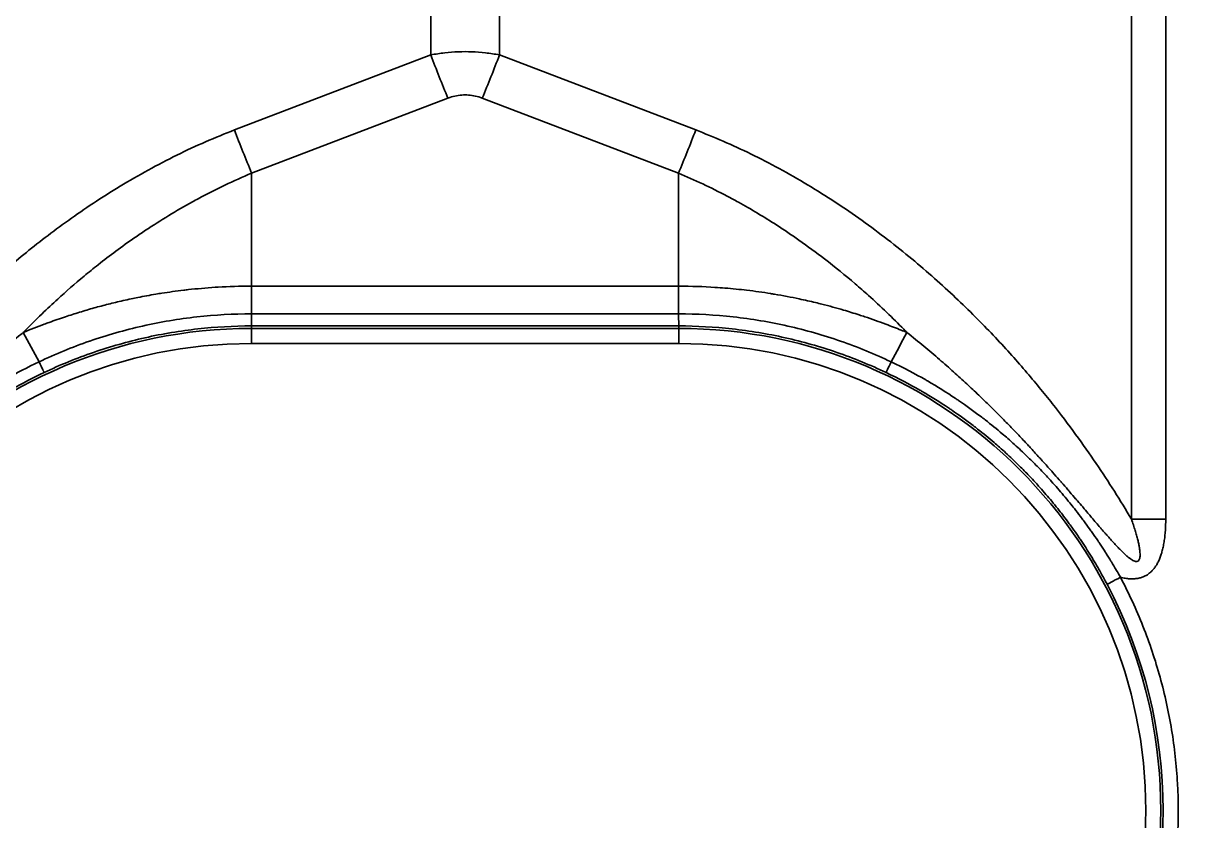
# Model space of a CAD drawing. Header units: millimetres. Extents: x 101 to 3000, y 150 to 4305.
# Drawn here: x 817.1 to 855.59, y 3465.16 to 3491.65 of the extents above; entities that cross this region are included whole.
import ezdxf

# ---------------------------------------------------------------- set-up
doc = ezdxf.new("R2010")
doc.units = ezdxf.units.MM
doc.header["$LTSCALE"] = 15
doc.layers.add('Sichtbar schmal (ISO)', color=7, linetype='Continuous', lineweight=35)

msp = doc.modelspace()

# ---------------------------------------------------------------- linework, layer by layer
at = {"layer": 'Sichtbar schmal (ISO)'}
for p, q in [((830.643, 3490.599), (830.643, 3508.857)), ((832.925, 3490.599), (832.925, 3508.857)), ((853.915, 3508.815), (853.915, 3475.184)), ((855.057, 3508.814), (855.057, 3475.184)), ((830.643, 3490.599), (824.123, 3488.106)), ((839.445, 3488.106), (832.925, 3490.599)), ((831.213, 3489.163), (824.693, 3486.67)), ((838.874, 3486.67), (832.354, 3489.163)), ((824.693, 3486.67), (824.693, 3482.918)), ((838.874, 3486.67), (838.874, 3482.918)), ((824.693, 3481.997), (824.693, 3482.918)), ((838.874, 3482.918), (824.693, 3482.918)), ((838.874, 3481.997), (838.874, 3482.918)), ((838.874, 3481.997), (824.693, 3481.997)), ((824.684, 3481.513), (824.684, 3481.597)), ((838.884, 3481.597), (824.684, 3481.597)), ((838.884, 3481.513), (838.884, 3481.597)), ((838.884, 3481.513), (824.684, 3481.513)), ((824.684, 3481.013), (824.684, 3481.513)), ((838.884, 3481.013), (838.884, 3481.513)), ((838.884, 3481.013), (824.684, 3481.013))]:
    msp.add_line(p, q, dxfattribs=at)
for centre, radius, start, end in [((824.684, 3465.505), 16.009, 90, 270), ((838.884, 3465.505), 16.009, 270, 90), ((824.684, 3465.505), 15.509, 90, 270), ((838.884, 3465.505), 15.509, 270, 90)]:
    msp.add_arc(centre, radius, start, end, dxfattribs=at)
for centre, major_axis, ratio, start_param, end_param in [((831.213, 3490.625), (1.785, -4.67), 0.108522, 4.67649, 4.988987), ((832.354, 3490.625), (-1.785, -4.67), 0.108522, 1.294198, 1.606695), ((824.693, 3488.132), (1.785, -4.67), 0.108522, 4.67649, 4.988987), ((838.874, 3488.132), (-1.785, -4.67), 0.108522, 1.294199, 1.606695), ((824.689, 3482.097), (-0.005, -0.5), 0.011389, 0.017589, 1.369138), ((818.637, 3478.492), (4.738, -8.806), 0.002481, 1.788637, 1.903742), ((844.93, 3478.492), (4.738, 8.806), 0.002481, 1.237851, 1.352955), ((817.584, 3480.502), (0.214, -0.452), 0.008952, 0.017454, 1.353122), ((845.983, 3480.502), (-0.214, -0.452), 0.008952, 4.930064, 6.265731), ((855.057, 3475.132), (-10, 0), 0.005236, 4.712389, 4.826756), ((853.552, 3473.251), (-0.442, -0.233), 0.004631, 0.017453, 1.568352), ((838.883, 3465.506), (16.088, 0), 0.999985, 5.797852, 6.768953)]:
    msp.add_ellipse(centre, major_axis=major_axis, ratio=ratio, start_param=start_param, end_param=end_param, dxfattribs=at)
for points, knots in [([(832.925, 3490.599), (832.769, 3490.628), (832.614, 3490.652), (832.461, 3490.669), (832.309, 3490.686), (832.158, 3490.697), (832.008, 3490.703), (831.858, 3490.709), (831.709, 3490.709), (831.559, 3490.703), (831.409, 3490.697), (831.258, 3490.686), (831.106, 3490.669), (830.953, 3490.652), (830.798, 3490.628), (830.643, 3490.599)], [0.000001, 0.000001, 0.000001, 0.000001, 0.2, 0.2, 0.2, 0.4, 0.4, 0.4, 0.6, 0.6, 0.6, 0.8, 0.8, 0.8, 1, 1, 1, 1]), ([(832.354, 3489.163), (832.276, 3489.193), (832.122, 3489.239), (831.896, 3489.273), (831.671, 3489.273), (831.446, 3489.239), (831.291, 3489.193), (831.213, 3489.163)], [0.0000019, 0.0000019, 0.0000019, 0.0000019, 0.2, 0.4, 0.6, 0.8, 1, 1, 1, 1]), ([(824.123, 3488.106), (823.481, 3487.861), (822.214, 3487.308), (820.288, 3486.249), (818.566, 3485.103), (817.089, 3483.964), (815.822, 3482.861), (814.726, 3481.804), (813.776, 3480.799), (812.946, 3479.849), (812.208, 3478.938), (811.525, 3478.037), (810.873, 3477.114), (810.245, 3476.161), (809.847, 3475.512), (809.652, 3475.184)], [0, 0, 0, 0, 0.0769231, 0.1538462, 0.2307692, 0.3076923, 0.3846154, 0.4615385, 0.5384615, 0.6153846, 0.6923077, 0.7692308, 0.8461538, 0.9230769, 0.9999999, 0.9999999, 0.9999999, 0.9999999]), ([(824.693, 3486.67), (824.098, 3486.422), (823.508, 3486.142), (822.917, 3485.823), (822.853, 3485.788), (822.789, 3485.754), (822.726, 3485.719), (822.198, 3485.427), (821.672, 3485.107), (821.172, 3484.775), (821.05, 3484.694), (820.931, 3484.613), (820.812, 3484.531), (820.385, 3484.236), (819.979, 3483.933), (819.598, 3483.632), (819.438, 3483.506), (819.283, 3483.38), (819.131, 3483.255), (818.822, 3482.997), (818.529, 3482.742), (818.251, 3482.488), (818.071, 3482.325), (817.898, 3482.162), (817.731, 3482.001), (817.513, 3481.791), (817.306, 3481.584), (817.109, 3481.381)], [0, 0, 0, 0, 0.2, 0.2, 0.2, 0.2215193, 0.2215193, 0.2215193, 0.4, 0.4, 0.4, 0.4433487, 0.4433487, 0.4433487, 0.6, 0.6, 0.6, 0.6656176, 0.6656176, 0.6656176, 0.8, 0.8, 0.8, 0.8867383, 0.8867383, 0.8867383, 0.9999968, 0.9999968, 0.9999968, 0.9999968]), ([(846.458, 3481.381), (846.424, 3481.416), (846.39, 3481.451), (846.356, 3481.485), (845.988, 3481.861), (845.596, 3482.238), (845.179, 3482.613), (845.036, 3482.742), (844.89, 3482.87), (844.741, 3482.997), (844.414, 3483.277), (844.074, 3483.554), (843.724, 3483.824), (843.446, 3484.038), (843.162, 3484.247), (842.873, 3484.449), (842.63, 3484.62), (842.383, 3484.785), (842.135, 3484.946), (841.714, 3485.217), (841.286, 3485.473), (840.861, 3485.708), (840.737, 3485.777), (840.612, 3485.844), (840.488, 3485.909), (839.942, 3486.198), (839.405, 3486.449), (838.874, 3486.67)], [0.0000012, 0.0000012, 0.0000012, 0.0000012, 0.0169782, 0.0169782, 0.0169782, 0.2, 0.2, 0.2, 0.2626292, 0.2626292, 0.2626292, 0.4, 0.4, 0.4, 0.5086743, 0.5086743, 0.5086743, 0.6, 0.6, 0.6, 0.7546445, 0.7546445, 0.7546445, 0.8, 0.8, 0.8, 1, 1, 1, 1]), ([(824.693, 3482.918), (824.301, 3482.918), (823.93, 3482.906), (823.582, 3482.885), (823.55, 3482.884), (823.517, 3482.882), (823.485, 3482.88), (823.17, 3482.86), (822.874, 3482.833), (822.595, 3482.803), (822.541, 3482.797), (822.488, 3482.791), (822.436, 3482.784), (822.183, 3482.754), (821.943, 3482.721), (821.714, 3482.685), (821.647, 3482.675), (821.581, 3482.664), (821.516, 3482.653), (821.307, 3482.618), (821.108, 3482.581), (820.915, 3482.543), (820.84, 3482.528), (820.766, 3482.512), (820.693, 3482.497), (820.514, 3482.459), (820.34, 3482.42), (820.17, 3482.379), (820.092, 3482.36), (820.015, 3482.341), (819.938, 3482.322), (819.776, 3482.281), (819.617, 3482.238), (819.459, 3482.194), (819.379, 3482.172), (819.299, 3482.149), (819.22, 3482.125), (819.059, 3482.078), (818.899, 3482.029), (818.739, 3481.978), (818.663, 3481.954), (818.587, 3481.929), (818.511, 3481.904), (818.329, 3481.843), (818.148, 3481.78), (817.967, 3481.714), (817.913, 3481.695), (817.86, 3481.675), (817.806, 3481.655), (817.573, 3481.568), (817.34, 3481.476), (817.109, 3481.381)], [0, 0, 0, 0, 0.1015833, 0.1015833, 0.1015833, 0.1111111, 0.1111111, 0.1111111, 0.2043934, 0.2043934, 0.2043934, 0.2222222, 0.2222222, 0.2222222, 0.3082729, 0.3082729, 0.3082729, 0.3333333, 0.3333333, 0.3333333, 0.4134472, 0.4134472, 0.4134472, 0.4444444, 0.4444444, 0.4444444, 0.5205641, 0.5205641, 0.5205641, 0.5555556, 0.5555556, 0.5555556, 0.6293851, 0.6293851, 0.6293851, 0.6666667, 0.6666667, 0.6666667, 0.7419637, 0.7419637, 0.7419637, 0.7777778, 0.7777778, 0.7777778, 0.8634389, 0.8634389, 0.8634389, 0.8888889, 0.8888889, 0.8888889, 0.9999964, 0.9999964, 0.9999964, 0.9999964]), ([(846.458, 3481.381), (846.395, 3481.407), (846.331, 3481.433), (846.268, 3481.459), (846.1, 3481.526), (845.932, 3481.591), (845.763, 3481.654), (845.529, 3481.741), (845.295, 3481.824), (845.06, 3481.903), (844.997, 3481.923), (844.935, 3481.944), (844.872, 3481.964), (844.699, 3482.02), (844.526, 3482.073), (844.352, 3482.124), (844.116, 3482.194), (843.878, 3482.258), (843.635, 3482.32), (843.565, 3482.338), (843.494, 3482.355), (843.422, 3482.373), (843.246, 3482.415), (843.066, 3482.456), (842.88, 3482.496), (842.618, 3482.551), (842.346, 3482.604), (842.056, 3482.652), (842.015, 3482.659), (841.974, 3482.666), (841.932, 3482.673), (841.68, 3482.713), (841.415, 3482.751), (841.135, 3482.784), (840.906, 3482.811), (840.667, 3482.835), (840.415, 3482.856), (840.307, 3482.864), (840.197, 3482.872), (840.084, 3482.879), (839.708, 3482.903), (839.303, 3482.918), (838.874, 3482.918)], [0.0000016, 0.0000016, 0.0000016, 0.0000016, 0.0305724, 0.0305724, 0.0305724, 0.1111111, 0.1111111, 0.1111111, 0.2222222, 0.2222222, 0.2222222, 0.2516769, 0.2516769, 0.2516769, 0.3333333, 0.3333333, 0.3333333, 0.4444444, 0.4444444, 0.4444444, 0.4764553, 0.4764553, 0.4764553, 0.5555556, 0.5555556, 0.5555556, 0.6666667, 0.6666667, 0.6666667, 0.6824604, 0.6824604, 0.6824604, 0.7777778, 0.7777778, 0.7777778, 0.8556233, 0.8556233, 0.8556233, 0.8888889, 0.8888889, 0.8888889, 1, 1, 1, 1]), ([(824.693, 3481.997), (824.087, 3481.997), (823.48, 3481.964), (822.875, 3481.897), (822.27, 3481.83), (821.667, 3481.729), (821.073, 3481.595), (821.07, 3481.594), (821.066, 3481.594), (821.063, 3481.593), (820.472, 3481.459), (819.89, 3481.293), (819.319, 3481.096), (819.315, 3481.094), (819.311, 3481.093), (819.306, 3481.091), (818.737, 3480.894), (818.178, 3480.665), (817.635, 3480.406)], [0, 0, 0, 0, 0.25, 0.25, 0.25, 0.5, 0.5, 0.5, 0.501481, 0.501481, 0.501481, 0.75, 0.75, 0.75, 0.751836, 0.751836, 0.751836, 1, 1, 1, 1]), ([(845.933, 3480.406), (845.388, 3480.666), (844.828, 3480.895), (844.257, 3481.093), (843.682, 3481.292), (843.095, 3481.46), (842.499, 3481.594), (841.903, 3481.728), (841.3, 3481.83), (840.693, 3481.897), (840.088, 3481.964), (839.481, 3481.997), (838.874, 3481.997)], [0, 0, 0, 0, 0.248767, 0.248767, 0.248767, 0.499446, 0.499446, 0.499446, 0.749957, 0.749957, 0.749957, 1, 1, 1, 1]), ([(838.874, 3481.997), (838.875, 3481.953), (838.875, 3481.91), (838.876, 3481.87), (838.877, 3481.83), (838.877, 3481.792), (838.878, 3481.759), (838.878, 3481.741), (838.879, 3481.725), (838.879, 3481.709), (838.879, 3481.696), (838.88, 3481.684), (838.88, 3481.673), (838.881, 3481.649), (838.881, 3481.63), (838.882, 3481.618), (838.882, 3481.605), (838.883, 3481.598), (838.884, 3481.597)], [0, 0, 0, 0, 0.2, 0.2, 0.2, 0.4, 0.4, 0.4, 0.507718, 0.507718, 0.507718, 0.6, 0.6, 0.6, 0.8, 0.8, 0.8, 1, 1, 1, 1]), ([(824.684, 3481.597), (824.092, 3481.597), (823.501, 3481.565), (822.911, 3481.499), (822.321, 3481.434), (821.734, 3481.336), (821.154, 3481.206), (820.575, 3481.075), (820.003, 3480.913), (819.443, 3480.72), (818.883, 3480.527), (818.333, 3480.303), (817.798, 3480.05)], [0, 0, 0, 0, 0.25, 0.25, 0.25, 0.5, 0.5, 0.5, 0.75, 0.75, 0.75, 1, 1, 1, 1]), ([(845.769, 3480.05), (845.236, 3480.302), (844.689, 3480.526), (844.131, 3480.718), (843.569, 3480.912), (842.995, 3481.075), (842.414, 3481.205), (841.834, 3481.336), (841.247, 3481.434), (840.657, 3481.499), (840.067, 3481.565), (839.475, 3481.597), (838.884, 3481.597)], [0, 0, 0, 0, 0.2490962, 0.2490962, 0.2490962, 0.5, 0.5, 0.5, 0.75, 0.75, 0.75, 1, 1, 1, 1]), ([(809.652, 3475.184), (809.629, 3475.119), (809.608, 3475.056), (809.588, 3474.996), (809.568, 3474.936), (809.55, 3474.879), (809.533, 3474.824), (809.516, 3474.769), (809.5, 3474.716), (809.486, 3474.665), (809.471, 3474.614), (809.458, 3474.565), (809.446, 3474.519), (809.446, 3474.515), (809.445, 3474.512), (809.444, 3474.508), (809.433, 3474.465), (809.423, 3474.425), (809.415, 3474.386), (809.414, 3474.382), (809.413, 3474.377), (809.412, 3474.373), (809.404, 3474.336), (809.397, 3474.3), (809.391, 3474.265), (809.39, 3474.261), (809.389, 3474.256), (809.388, 3474.252), (809.383, 3474.219), (809.378, 3474.187), (809.374, 3474.157), (809.373, 3474.152), (809.373, 3474.148), (809.372, 3474.143), (809.369, 3474.114), (809.366, 3474.087), (809.364, 3474.061), (809.364, 3474.057), (809.364, 3474.052), (809.364, 3474.047), (809.362, 3474.023), (809.362, 3474), (809.363, 3473.979), (809.363, 3473.974), (809.363, 3473.97), (809.363, 3473.966), (809.364, 3473.946), (809.366, 3473.927), (809.368, 3473.911), (809.369, 3473.907), (809.37, 3473.903), (809.37, 3473.899), (809.373, 3473.883), (809.377, 3473.869), (809.381, 3473.857), (809.382, 3473.853), (809.384, 3473.85), (809.385, 3473.847), (809.389, 3473.836), (809.395, 3473.826), (809.401, 3473.817), (809.408, 3473.806), (809.417, 3473.797), (809.427, 3473.79), (809.437, 3473.783), (809.449, 3473.778), (809.462, 3473.776), (809.466, 3473.775), (809.469, 3473.775), (809.473, 3473.774), (809.484, 3473.774), (809.495, 3473.774), (809.507, 3473.776), (809.513, 3473.777), (809.518, 3473.778), (809.523, 3473.779), (809.536, 3473.782), (809.55, 3473.787), (809.565, 3473.793), (809.572, 3473.796), (809.579, 3473.8), (809.587, 3473.803), (809.602, 3473.811), (809.619, 3473.82), (809.637, 3473.831), (809.645, 3473.836), (809.654, 3473.842), (809.663, 3473.848), (809.682, 3473.86), (809.701, 3473.874), (809.721, 3473.889), (809.731, 3473.898), (809.742, 3473.906), (809.753, 3473.915), (809.774, 3473.932), (809.795, 3473.949), (809.816, 3473.968), (809.829, 3473.979), (809.842, 3473.991), (809.855, 3474.003), (809.877, 3474.022), (809.899, 3474.043), (809.922, 3474.065), (809.936, 3474.079), (809.951, 3474.093), (809.966, 3474.108), (809.988, 3474.13), (810.012, 3474.154), (810.035, 3474.178), (810.052, 3474.195), (810.068, 3474.212), (810.085, 3474.229), (810.109, 3474.254), (810.133, 3474.28), (810.158, 3474.306), (810.176, 3474.326), (810.195, 3474.346), (810.214, 3474.367), (810.239, 3474.394), (810.264, 3474.422), (810.29, 3474.45), (810.311, 3474.473), (810.332, 3474.497), (810.354, 3474.521), (810.38, 3474.55), (810.407, 3474.58), (810.434, 3474.611), (810.458, 3474.638), (810.482, 3474.666), (810.506, 3474.694), (810.534, 3474.725), (810.562, 3474.757), (810.591, 3474.791), (810.618, 3474.822), (810.645, 3474.853), (810.673, 3474.886), (810.702, 3474.92), (810.732, 3474.954), (810.762, 3474.989), (810.793, 3475.025), (810.824, 3475.062), (810.856, 3475.1), (810.887, 3475.135), (810.918, 3475.172), (810.95, 3475.209), (810.985, 3475.25), (811.021, 3475.292), (811.058, 3475.336), (811.09, 3475.373), (811.123, 3475.412), (811.157, 3475.452), (811.197, 3475.498), (811.237, 3475.547), (811.28, 3475.596), (811.314, 3475.636), (811.348, 3475.677), (811.384, 3475.718), (811.43, 3475.772), (811.477, 3475.827), (811.525, 3475.883), (811.561, 3475.925), (811.598, 3475.968), (811.636, 3476.012), (811.688, 3476.073), (811.742, 3476.135), (811.798, 3476.2), (811.836, 3476.244), (811.875, 3476.289), (811.915, 3476.335), (811.975, 3476.404), (812.037, 3476.474), (812.1, 3476.547), (812.141, 3476.593), (812.182, 3476.64), (812.224, 3476.687), (812.292, 3476.765), (812.363, 3476.844), (812.435, 3476.925), (812.478, 3476.973), (812.521, 3477.021), (812.565, 3477.069), (812.642, 3477.156), (812.723, 3477.244), (812.805, 3477.335), (812.85, 3477.383), (812.895, 3477.432), (812.94, 3477.482), (813.029, 3477.577), (813.12, 3477.676), (813.215, 3477.777), (813.261, 3477.826), (813.308, 3477.876), (813.356, 3477.927), (813.457, 3478.033), (813.562, 3478.143), (813.672, 3478.255), (813.72, 3478.306), (813.77, 3478.357), (813.821, 3478.408), (813.937, 3478.527), (814.058, 3478.65), (814.185, 3478.776), (814.237, 3478.827), (814.289, 3478.879), (814.343, 3478.931), (814.478, 3479.064), (814.619, 3479.201), (814.767, 3479.341), (814.821, 3479.393), (814.877, 3479.446), (814.933, 3479.499), (815.09, 3479.647), (815.255, 3479.799), (815.427, 3479.955), (815.485, 3480.007), (815.543, 3480.06), (815.603, 3480.113), (815.786, 3480.276), (815.978, 3480.444), (816.172, 3480.61), (816.23, 3480.659), (816.288, 3480.709), (816.346, 3480.757), (816.547, 3480.927), (816.748, 3481.092), (816.952, 3481.256), (817.004, 3481.297), (817.057, 3481.339), (817.109, 3481.381)], [0, 0, 0, 0, 0.02439, 0.02439, 0.02439, 0.04878, 0.04878, 0.04878, 0.073171, 0.073171, 0.073171, 0.097561, 0.097561, 0.097561, 0.099489, 0.099489, 0.099489, 0.121951, 0.121951, 0.121951, 0.124362, 0.124362, 0.124362, 0.146341, 0.146341, 0.146341, 0.149233, 0.149233, 0.149233, 0.170732, 0.170732, 0.170732, 0.174103, 0.174103, 0.174103, 0.195122, 0.195122, 0.195122, 0.198974, 0.198974, 0.198974, 0.219512, 0.219512, 0.219512, 0.22385, 0.22385, 0.22385, 0.243902, 0.243902, 0.243902, 0.248727, 0.248727, 0.248727, 0.268293, 0.268293, 0.268293, 0.273611, 0.273611, 0.273611, 0.292683, 0.292683, 0.292683, 0.317073, 0.317073, 0.317073, 0.341463, 0.341463, 0.341463, 0.348211, 0.348211, 0.348211, 0.365854, 0.365854, 0.365854, 0.373082, 0.373082, 0.373082, 0.390244, 0.390244, 0.390244, 0.397954, 0.397954, 0.397954, 0.414634, 0.414634, 0.414634, 0.422809, 0.422809, 0.422809, 0.439024, 0.439024, 0.439024, 0.447691, 0.447691, 0.447691, 0.463415, 0.463415, 0.463415, 0.47257, 0.47257, 0.47257, 0.487805, 0.487805, 0.487805, 0.497444, 0.497444, 0.497444, 0.512195, 0.512195, 0.512195, 0.522316, 0.522316, 0.522316, 0.536585, 0.536585, 0.536585, 0.547184, 0.547184, 0.547184, 0.560976, 0.560976, 0.560976, 0.572055, 0.572055, 0.572055, 0.585366, 0.585366, 0.585366, 0.596926, 0.596926, 0.596926, 0.609756, 0.609756, 0.609756, 0.621798, 0.621798, 0.621798, 0.634146, 0.634146, 0.634146, 0.646671, 0.646671, 0.646671, 0.658537, 0.658537, 0.658537, 0.671543, 0.671543, 0.671543, 0.682927, 0.682927, 0.682927, 0.696413, 0.696413, 0.696413, 0.707317, 0.707317, 0.707317, 0.721283, 0.721283, 0.721283, 0.731707, 0.731707, 0.731707, 0.746154, 0.746154, 0.746154, 0.756098, 0.756098, 0.756098, 0.771029, 0.771029, 0.771029, 0.780488, 0.780488, 0.780488, 0.795905, 0.795905, 0.795905, 0.804878, 0.804878, 0.804878, 0.820774, 0.820774, 0.820774, 0.829268, 0.829268, 0.829268, 0.845642, 0.845642, 0.845642, 0.853659, 0.853659, 0.853659, 0.870513, 0.870513, 0.870513, 0.878049, 0.878049, 0.878049, 0.895386, 0.895386, 0.895386, 0.902439, 0.902439, 0.902439, 0.920251, 0.920251, 0.920251, 0.926829, 0.926829, 0.926829, 0.945121, 0.945121, 0.945121, 0.95122, 0.95122, 0.95122, 0.970017, 0.970017, 0.970017, 0.97561, 0.97561, 0.97561, 0.995016, 0.995016, 0.995016, 1, 1, 1, 1]), ([(853.915, 3475.184), (853.94, 3475.115), (853.962, 3475.049), (853.983, 3474.987), (854.003, 3474.924), (854.022, 3474.865), (854.04, 3474.808), (854.057, 3474.75), (854.073, 3474.696), (854.088, 3474.643), (854.102, 3474.591), (854.116, 3474.541), (854.127, 3474.493), (854.139, 3474.446), (854.15, 3474.4), (854.159, 3474.357), (854.168, 3474.314), (854.176, 3474.273), (854.182, 3474.235), (854.188, 3474.196), (854.194, 3474.16), (854.197, 3474.126), (854.201, 3474.092), (854.204, 3474.06), (854.205, 3474.031), (854.206, 3474.001), (854.205, 3473.974), (854.203, 3473.95), (854.202, 3473.925), (854.199, 3473.904), (854.194, 3473.885), (854.19, 3473.866), (854.184, 3473.849), (854.178, 3473.836), (854.171, 3473.822), (854.163, 3473.81), (854.154, 3473.801), (854.145, 3473.792), (854.135, 3473.786), (854.123, 3473.781), (854.111, 3473.776), (854.097, 3473.774), (854.082, 3473.774), (854.066, 3473.774), (854.048, 3473.777), (854.028, 3473.784), (854.008, 3473.79), (853.987, 3473.8), (853.963, 3473.812), (853.96, 3473.814), (853.957, 3473.816), (853.953, 3473.818), (853.932, 3473.829), (853.91, 3473.844), (853.886, 3473.86), (853.883, 3473.863), (853.879, 3473.866), (853.875, 3473.869), (853.851, 3473.886), (853.826, 3473.905), (853.799, 3473.927), (853.795, 3473.931), (853.79, 3473.935), (853.785, 3473.939), (853.759, 3473.961), (853.731, 3473.986), (853.702, 3474.012), (853.696, 3474.017), (853.691, 3474.023), (853.685, 3474.028), (853.656, 3474.055), (853.626, 3474.084), (853.595, 3474.115), (853.588, 3474.121), (853.582, 3474.127), (853.576, 3474.134), (853.544, 3474.165), (853.512, 3474.198), (853.479, 3474.233), (853.472, 3474.241), (853.464, 3474.248), (853.457, 3474.256), (853.424, 3474.291), (853.39, 3474.328), (853.354, 3474.366), (853.346, 3474.375), (853.338, 3474.383), (853.33, 3474.392), (853.295, 3474.431), (853.258, 3474.472), (853.22, 3474.514), (853.211, 3474.524), (853.202, 3474.534), (853.193, 3474.544), (853.155, 3474.587), (853.116, 3474.631), (853.075, 3474.678), (853.065, 3474.69), (853.055, 3474.701), (853.044, 3474.713), (853.003, 3474.76), (852.961, 3474.809), (852.917, 3474.86), (852.906, 3474.873), (852.894, 3474.886), (852.882, 3474.9), (852.838, 3474.951), (852.792, 3475.005), (852.745, 3475.06), (852.731, 3475.076), (852.718, 3475.091), (852.705, 3475.107), (852.657, 3475.163), (852.607, 3475.221), (852.556, 3475.281), (852.541, 3475.299), (852.526, 3475.317), (852.511, 3475.334), (852.459, 3475.395), (852.405, 3475.459), (852.349, 3475.524), (852.332, 3475.544), (852.315, 3475.564), (852.298, 3475.584), (852.241, 3475.651), (852.183, 3475.719), (852.122, 3475.79), (852.103, 3475.813), (852.083, 3475.835), (852.064, 3475.858), (852.002, 3475.93), (851.938, 3476.004), (851.872, 3476.081), (851.85, 3476.106), (851.828, 3476.132), (851.806, 3476.158), (851.739, 3476.236), (851.669, 3476.316), (851.597, 3476.399), (851.572, 3476.427), (851.547, 3476.456), (851.521, 3476.486), (851.448, 3476.569), (851.372, 3476.656), (851.293, 3476.744), (851.264, 3476.777), (851.235, 3476.809), (851.206, 3476.842), (851.126, 3476.932), (851.043, 3477.025), (850.957, 3477.12), (850.924, 3477.156), (850.891, 3477.193), (850.858, 3477.23), (850.77, 3477.326), (850.68, 3477.425), (850.585, 3477.527), (850.548, 3477.567), (850.511, 3477.608), (850.472, 3477.649), (850.376, 3477.751), (850.277, 3477.857), (850.174, 3477.966), (850.132, 3478.01), (850.089, 3478.055), (850.045, 3478.101), (849.94, 3478.211), (849.831, 3478.323), (849.717, 3478.438), (849.669, 3478.488), (849.62, 3478.538), (849.57, 3478.588), (849.454, 3478.704), (849.334, 3478.824), (849.21, 3478.946), (849.154, 3479.001), (849.098, 3479.055), (849.041, 3479.111), (848.914, 3479.234), (848.781, 3479.361), (848.644, 3479.49), (848.58, 3479.55), (848.516, 3479.61), (848.45, 3479.671), (848.309, 3479.802), (848.162, 3479.936), (848.009, 3480.073), (847.935, 3480.139), (847.86, 3480.206), (847.783, 3480.274), (847.625, 3480.413), (847.46, 3480.556), (847.286, 3480.703), (847.2, 3480.776), (847.111, 3480.85), (847.021, 3480.925), (846.841, 3481.074), (846.654, 3481.226), (846.458, 3481.381)], [0, 0, 0, 0, 0.02439, 0.02439, 0.02439, 0.04878, 0.04878, 0.04878, 0.073171, 0.073171, 0.073171, 0.097561, 0.097561, 0.097561, 0.121951, 0.121951, 0.121951, 0.146341, 0.146341, 0.146341, 0.170732, 0.170732, 0.170732, 0.195122, 0.195122, 0.195122, 0.219512, 0.219512, 0.219512, 0.243902, 0.243902, 0.243902, 0.268293, 0.268293, 0.268293, 0.292683, 0.292683, 0.292683, 0.317073, 0.317073, 0.317073, 0.341463, 0.341463, 0.341463, 0.365854, 0.365854, 0.365854, 0.390244, 0.390244, 0.390244, 0.393518, 0.393518, 0.393518, 0.414634, 0.414634, 0.414634, 0.418112, 0.418112, 0.418112, 0.439024, 0.439024, 0.439024, 0.442703, 0.442703, 0.442703, 0.463415, 0.463415, 0.463415, 0.467296, 0.467296, 0.467296, 0.487805, 0.487805, 0.487805, 0.491893, 0.491893, 0.491893, 0.512195, 0.512195, 0.512195, 0.516493, 0.516493, 0.516493, 0.536585, 0.536585, 0.536585, 0.541088, 0.541088, 0.541088, 0.560976, 0.560976, 0.560976, 0.565682, 0.565682, 0.565682, 0.585366, 0.585366, 0.585366, 0.590276, 0.590276, 0.590276, 0.609756, 0.609756, 0.609756, 0.61487, 0.61487, 0.61487, 0.634146, 0.634146, 0.634146, 0.639465, 0.639465, 0.639465, 0.658537, 0.658537, 0.658537, 0.66406, 0.66406, 0.66406, 0.682927, 0.682927, 0.682927, 0.688655, 0.688655, 0.688655, 0.707317, 0.707317, 0.707317, 0.713249, 0.713249, 0.713249, 0.731707, 0.731707, 0.731707, 0.737844, 0.737844, 0.737844, 0.756098, 0.756098, 0.756098, 0.762438, 0.762438, 0.762438, 0.780488, 0.780488, 0.780488, 0.787032, 0.787032, 0.787032, 0.804878, 0.804878, 0.804878, 0.811627, 0.811627, 0.811627, 0.829268, 0.829268, 0.829268, 0.836222, 0.836222, 0.836222, 0.853659, 0.853659, 0.853659, 0.860817, 0.860817, 0.860817, 0.878049, 0.878049, 0.878049, 0.885411, 0.885411, 0.885411, 0.902439, 0.902439, 0.902439, 0.910011, 0.910011, 0.910011, 0.926829, 0.926829, 0.926829, 0.934609, 0.934609, 0.934609, 0.95122, 0.95122, 0.95122, 0.959197, 0.959197, 0.959197, 0.97561, 0.97561, 0.97561, 0.983776, 0.983776, 0.983776, 1, 1, 1, 1]), ([(817.635, 3480.406), (817.249, 3480.223), (816.89, 3480.034), (816.556, 3479.844), (816.529, 3479.829), (816.502, 3479.814), (816.476, 3479.799), (816.172, 3479.625), (815.891, 3479.45), (815.626, 3479.277), (815.58, 3479.247), (815.535, 3479.217), (815.49, 3479.187), (815.254, 3479.028), (815.031, 3478.871), (814.822, 3478.716), (814.763, 3478.672), (814.705, 3478.628), (814.647, 3478.585), (814.463, 3478.444), (814.289, 3478.306), (814.123, 3478.169), (814.056, 3478.114), (813.99, 3478.058), (813.925, 3478.003), (813.782, 3477.881), (813.645, 3477.761), (813.515, 3477.643), (813.443, 3477.577), (813.372, 3477.512), (813.303, 3477.447), (813.192, 3477.343), (813.086, 3477.241), (812.984, 3477.14), (812.909, 3477.066), (812.836, 3476.992), (812.765, 3476.92), (812.68, 3476.833), (812.598, 3476.747), (812.519, 3476.663), (812.443, 3476.581), (812.369, 3476.501), (812.298, 3476.423), (812.234, 3476.351), (812.171, 3476.281), (812.11, 3476.211), (812.035, 3476.124), (811.962, 3476.039), (811.892, 3475.956), (811.844, 3475.898), (811.797, 3475.842), (811.751, 3475.786), (811.676, 3475.695), (811.605, 3475.606), (811.537, 3475.519), (811.501, 3475.474), (811.467, 3475.43), (811.433, 3475.386), (811.36, 3475.292), (811.291, 3475.201), (811.225, 3475.111), (811.2, 3475.077), (811.176, 3475.044), (811.151, 3475.011), (811.081, 3474.915), (811.015, 3474.822), (810.951, 3474.732), (810.935, 3474.708), (810.918, 3474.684), (810.902, 3474.661), (810.835, 3474.564), (810.771, 3474.471), (810.711, 3474.38), (810.701, 3474.365), (810.691, 3474.35), (810.681, 3474.336), (810.617, 3474.239), (810.556, 3474.145), (810.499, 3474.055), (810.495, 3474.049), (810.491, 3474.043), (810.487, 3474.037), (810.426, 3473.94), (810.368, 3473.847), (810.314, 3473.759), (810.257, 3473.665), (810.204, 3473.576), (810.154, 3473.491), (810.105, 3473.406), (810.058, 3473.325), (810.015, 3473.248)], [0, 0, 0, 0, 0.057856, 0.057856, 0.057856, 0.0625, 0.0625, 0.0625, 0.1157192, 0.1157192, 0.1157192, 0.125, 0.125, 0.125, 0.1737313, 0.1737313, 0.1737313, 0.1875, 0.1875, 0.1875, 0.2318592, 0.2318592, 0.2318592, 0.25, 0.25, 0.25, 0.2900943, 0.2900943, 0.2900943, 0.3125, 0.3125, 0.3125, 0.3484216, 0.3484216, 0.3484216, 0.375, 0.375, 0.375, 0.4068351, 0.4068351, 0.4068351, 0.4375, 0.4375, 0.4375, 0.4653206, 0.4653206, 0.4653206, 0.5, 0.5, 0.5, 0.5238699, 0.5238699, 0.5238699, 0.5625, 0.5625, 0.5625, 0.5824741, 0.5824741, 0.5824741, 0.625, 0.625, 0.625, 0.6410912, 0.6410912, 0.6410912, 0.6875, 0.6875, 0.6875, 0.6996435, 0.6996435, 0.6996435, 0.75, 0.75, 0.75, 0.758167, 0.758167, 0.758167, 0.8125, 0.8125, 0.8125, 0.816255, 0.816255, 0.816255, 0.875, 0.875, 0.875, 0.9372516, 0.9372516, 0.9372516, 0.9999999, 0.9999999, 0.9999999, 0.9999999]), ([(853.552, 3473.248), (853.51, 3473.324), (853.464, 3473.404), (853.414, 3473.489), (853.412, 3473.493), (853.41, 3473.497), (853.407, 3473.501), (853.36, 3473.583), (853.308, 3473.669), (853.253, 3473.759), (853.247, 3473.769), (853.241, 3473.779), (853.235, 3473.788), (853.183, 3473.874), (853.127, 3473.964), (853.067, 3474.057), (853.056, 3474.075), (853.044, 3474.093), (853.032, 3474.112), (852.976, 3474.199), (852.917, 3474.29), (852.854, 3474.384), (852.836, 3474.411), (852.817, 3474.439), (852.798, 3474.467), (852.739, 3474.555), (852.677, 3474.645), (852.611, 3474.738), (852.585, 3474.776), (852.558, 3474.815), (852.53, 3474.853), (852.468, 3474.94), (852.403, 3475.029), (852.335, 3475.121), (852.299, 3475.17), (852.261, 3475.22), (852.222, 3475.271), (852.158, 3475.356), (852.091, 3475.442), (852.022, 3475.531), (851.972, 3475.593), (851.922, 3475.657), (851.87, 3475.721), (851.804, 3475.802), (851.735, 3475.885), (851.664, 3475.969), (851.599, 3476.046), (851.532, 3476.125), (851.463, 3476.204), (851.396, 3476.281), (851.327, 3476.358), (851.256, 3476.437), (851.172, 3476.53), (851.084, 3476.625), (850.993, 3476.722), (850.926, 3476.792), (850.858, 3476.863), (850.788, 3476.935), (850.679, 3477.046), (850.565, 3477.159), (850.446, 3477.274), (850.382, 3477.336), (850.316, 3477.399), (850.249, 3477.462), (850.11, 3477.592), (849.963, 3477.725), (849.808, 3477.861), (849.749, 3477.912), (849.688, 3477.964), (849.627, 3478.016), (849.448, 3478.168), (849.26, 3478.322), (849.059, 3478.478), (849.008, 3478.517), (848.957, 3478.557), (848.905, 3478.596), (848.678, 3478.768), (848.436, 3478.943), (848.177, 3479.119), (848.14, 3479.144), (848.103, 3479.17), (848.065, 3479.195), (847.78, 3479.385), (847.474, 3479.577), (847.143, 3479.769), (847.123, 3479.781), (847.104, 3479.792), (847.084, 3479.803), (846.73, 3480.007), (846.346, 3480.21), (845.933, 3480.406)], [0, 0, 0, 0, 0.0625, 0.0625, 0.0625, 0.0654165, 0.0654165, 0.0654165, 0.125, 0.125, 0.125, 0.1314929, 0.1314929, 0.1314929, 0.1875, 0.1875, 0.1875, 0.1982752, 0.1982752, 0.1982752, 0.25, 0.25, 0.25, 0.2650897, 0.2650897, 0.2650897, 0.3125, 0.3125, 0.3125, 0.3317574, 0.3317574, 0.3317574, 0.375, 0.375, 0.375, 0.3984009, 0.3984009, 0.3984009, 0.4375, 0.4375, 0.4375, 0.4650881, 0.4650881, 0.4650881, 0.5, 0.5, 0.5, 0.5318572, 0.5318572, 0.5318572, 0.5625, 0.5625, 0.5625, 0.5987144, 0.5987144, 0.5987144, 0.625, 0.625, 0.625, 0.6656738, 0.6656738, 0.6656738, 0.6875, 0.6875, 0.6875, 0.7327477, 0.7327477, 0.7327477, 0.75, 0.75, 0.75, 0.7999678, 0.7999678, 0.7999678, 0.8125, 0.8125, 0.8125, 0.8671806, 0.8671806, 0.8671806, 0.875, 0.875, 0.875, 0.9340318, 0.9340318, 0.9340318, 0.9375, 0.9375, 0.9375, 0.9999996, 0.9999996, 0.9999996, 0.9999996]), ([(817.798, 3480.05), (817.423, 3479.873), (817.073, 3479.689), (816.748, 3479.505), (816.722, 3479.49), (816.696, 3479.476), (816.67, 3479.461), (816.375, 3479.291), (816.101, 3479.122), (815.845, 3478.953), (815.8, 3478.924), (815.756, 3478.894), (815.712, 3478.865), (815.483, 3478.711), (815.267, 3478.557), (815.064, 3478.406), (815.007, 3478.363), (814.95, 3478.32), (814.895, 3478.278), (814.716, 3478.141), (814.547, 3478.005), (814.387, 3477.872), (814.322, 3477.817), (814.258, 3477.763), (814.195, 3477.709), (814.057, 3477.59), (813.925, 3477.473), (813.799, 3477.357), (813.729, 3477.292), (813.66, 3477.228), (813.594, 3477.165), (813.487, 3477.063), (813.385, 3476.963), (813.287, 3476.864), (813.214, 3476.792), (813.144, 3476.719), (813.075, 3476.648), (812.994, 3476.563), (812.915, 3476.479), (812.839, 3476.396), (812.766, 3476.316), (812.695, 3476.238), (812.627, 3476.16), (812.565, 3476.09), (812.505, 3476.021), (812.447, 3475.953), (812.374, 3475.868), (812.304, 3475.784), (812.237, 3475.702), (812.191, 3475.645), (812.146, 3475.59), (812.102, 3475.534), (812.031, 3475.445), (811.963, 3475.358), (811.898, 3475.272), (811.864, 3475.228), (811.831, 3475.184), (811.799, 3475.141), (811.73, 3475.049), (811.664, 3474.958), (811.601, 3474.87), (811.577, 3474.837), (811.554, 3474.804), (811.531, 3474.771), (811.465, 3474.677), (811.401, 3474.585), (811.341, 3474.496), (811.326, 3474.472), (811.31, 3474.449), (811.295, 3474.426), (811.231, 3474.33), (811.171, 3474.237), (811.114, 3474.148), (811.104, 3474.133), (811.095, 3474.118), (811.086, 3474.104), (811.025, 3474.008), (810.968, 3473.915), (810.914, 3473.826), (810.91, 3473.82), (810.907, 3473.813), (810.903, 3473.807), (810.845, 3473.711), (810.791, 3473.619), (810.74, 3473.53), (810.686, 3473.437), (810.636, 3473.347), (810.589, 3473.262), (810.542, 3473.176), (810.498, 3473.095), (810.457, 3473.017)], [0, 0, 0, 0, 0.0578564, 0.0578564, 0.0578564, 0.0625, 0.0625, 0.0625, 0.1157202, 0.1157202, 0.1157202, 0.125, 0.125, 0.125, 0.1737321, 0.1737321, 0.1737321, 0.1875, 0.1875, 0.1875, 0.2318602, 0.2318602, 0.2318602, 0.25, 0.25, 0.25, 0.2900953, 0.2900953, 0.2900953, 0.3125, 0.3125, 0.3125, 0.3484227, 0.3484227, 0.3484227, 0.375, 0.375, 0.375, 0.4068363, 0.4068363, 0.4068363, 0.4375, 0.4375, 0.4375, 0.4653217, 0.4653217, 0.4653217, 0.5, 0.5, 0.5, 0.5238712, 0.5238712, 0.5238712, 0.5625, 0.5625, 0.5625, 0.5824755, 0.5824755, 0.5824755, 0.625, 0.625, 0.625, 0.6410928, 0.6410928, 0.6410928, 0.6875, 0.6875, 0.6875, 0.6996451, 0.6996451, 0.6996451, 0.75, 0.75, 0.75, 0.7581687, 0.7581687, 0.7581687, 0.8125, 0.8125, 0.8125, 0.8162566, 0.8162566, 0.8162566, 0.875, 0.875, 0.875, 0.937252, 0.937252, 0.937252, 0.9999999, 0.9999999, 0.9999999, 0.9999999]), ([(853.11, 3473.017), (853.07, 3473.093), (853.026, 3473.174), (852.979, 3473.26), (852.977, 3473.264), (852.975, 3473.268), (852.973, 3473.272), (852.928, 3473.354), (852.879, 3473.44), (852.827, 3473.53), (852.822, 3473.54), (852.816, 3473.55), (852.81, 3473.56), (852.761, 3473.645), (852.708, 3473.735), (852.652, 3473.828), (852.641, 3473.845), (852.631, 3473.863), (852.62, 3473.882), (852.567, 3473.969), (852.511, 3474.059), (852.451, 3474.152), (852.434, 3474.179), (852.416, 3474.206), (852.399, 3474.234), (852.343, 3474.321), (852.284, 3474.41), (852.222, 3474.503), (852.196, 3474.54), (852.171, 3474.578), (852.145, 3474.616), (852.086, 3474.702), (852.024, 3474.79), (851.96, 3474.88), (851.925, 3474.929), (851.889, 3474.978), (851.852, 3475.028), (851.791, 3475.111), (851.727, 3475.197), (851.661, 3475.284), (851.614, 3475.345), (851.566, 3475.408), (851.516, 3475.471), (851.453, 3475.551), (851.387, 3475.632), (851.319, 3475.715), (851.257, 3475.791), (851.193, 3475.868), (851.127, 3475.946), (851.063, 3476.021), (850.997, 3476.097), (850.928, 3476.175), (850.847, 3476.266), (850.763, 3476.359), (850.675, 3476.454), (850.611, 3476.523), (850.546, 3476.593), (850.478, 3476.663), (850.373, 3476.772), (850.264, 3476.883), (850.148, 3476.996), (850.087, 3477.057), (850.023, 3477.118), (849.958, 3477.179), (849.824, 3477.307), (849.682, 3477.438), (849.532, 3477.57), (849.475, 3477.62), (849.417, 3477.671), (849.357, 3477.722), (849.185, 3477.87), (849.002, 3478.021), (848.807, 3478.174), (848.758, 3478.212), (848.709, 3478.25), (848.658, 3478.289), (848.438, 3478.457), (848.204, 3478.628), (847.952, 3478.799), (847.916, 3478.824), (847.88, 3478.848), (847.843, 3478.873), (847.566, 3479.059), (847.269, 3479.246), (846.947, 3479.432), (846.928, 3479.443), (846.909, 3479.454), (846.889, 3479.465), (846.545, 3479.663), (846.171, 3479.86), (845.769, 3480.05)], [0.0000001, 0.0000001, 0.0000001, 0.0000001, 0.0625, 0.0625, 0.0625, 0.0654174, 0.0654174, 0.0654174, 0.125, 0.125, 0.125, 0.1314931, 0.1314931, 0.1314931, 0.1875, 0.1875, 0.1875, 0.1982746, 0.1982746, 0.1982746, 0.25, 0.25, 0.25, 0.2650893, 0.2650893, 0.2650893, 0.3125, 0.3125, 0.3125, 0.331757, 0.331757, 0.331757, 0.375, 0.375, 0.375, 0.3984005, 0.3984005, 0.3984005, 0.4375, 0.4375, 0.4375, 0.4650877, 0.4650877, 0.4650877, 0.5, 0.5, 0.5, 0.5318567, 0.5318567, 0.5318567, 0.5625, 0.5625, 0.5625, 0.5987139, 0.5987139, 0.5987139, 0.625, 0.625, 0.625, 0.6656732, 0.6656732, 0.6656732, 0.6875, 0.6875, 0.6875, 0.7327472, 0.7327472, 0.7327472, 0.75, 0.75, 0.75, 0.7999672, 0.7999672, 0.7999672, 0.8125, 0.8125, 0.8125, 0.8671801, 0.8671801, 0.8671801, 0.875, 0.875, 0.875, 0.9340309, 0.9340309, 0.9340309, 0.9375, 0.9375, 0.9375, 1, 1, 1, 1]), ([(855.057, 3475.184), (855.057, 3475.106), (855.055, 3475.031), (855.053, 3474.96), (855.05, 3474.888), (855.046, 3474.819), (855.041, 3474.752), (855.036, 3474.685), (855.029, 3474.621), (855.022, 3474.559), (855.014, 3474.497), (855.005, 3474.437), (854.995, 3474.38), (854.985, 3474.322), (854.974, 3474.266), (854.962, 3474.213), (854.95, 3474.159), (854.936, 3474.108), (854.922, 3474.059), (854.907, 3474.009), (854.891, 3473.962), (854.874, 3473.917), (854.857, 3473.871), (854.839, 3473.828), (854.819, 3473.786), (854.799, 3473.745), (854.778, 3473.705), (854.756, 3473.668), (854.734, 3473.631), (854.711, 3473.596), (854.687, 3473.563), (854.662, 3473.531), (854.637, 3473.501), (854.611, 3473.473), (854.585, 3473.446), (854.559, 3473.42), (854.531, 3473.398), (854.504, 3473.375), (854.476, 3473.354), (854.447, 3473.335), (854.418, 3473.317), (854.388, 3473.3), (854.355, 3473.284), (854.323, 3473.269), (854.289, 3473.255), (854.251, 3473.243), (854.214, 3473.231), (854.175, 3473.221), (854.133, 3473.214), (854.091, 3473.206), (854.047, 3473.201), (854.002, 3473.199), (853.956, 3473.196), (853.909, 3473.197), (853.86, 3473.2), (853.812, 3473.202), (853.762, 3473.208), (853.71, 3473.216), (853.659, 3473.224), (853.606, 3473.235), (853.552, 3473.248)], [0, 0, 0, 0, 0.05, 0.05, 0.05, 0.1, 0.1, 0.1, 0.15, 0.15, 0.15, 0.2, 0.2, 0.2, 0.25, 0.25, 0.25, 0.3, 0.3, 0.3, 0.35, 0.35, 0.35, 0.4, 0.4, 0.4, 0.45, 0.45, 0.45, 0.5, 0.5, 0.5, 0.55, 0.55, 0.55, 0.6, 0.6, 0.6, 0.65, 0.65, 0.65, 0.7, 0.7, 0.7, 0.75, 0.75, 0.75, 0.8, 0.8, 0.8, 0.85, 0.85, 0.85, 0.9, 0.9, 0.9, 0.95, 0.95, 0.95, 1, 1, 1, 1]), ([(853.555, 3457.765), (853.835, 3458.295), (854.333, 3459.377), (854.903, 3461.078), (855.287, 3462.829), (855.479, 3464.611), (855.479, 3466.403), (855.285, 3468.185), (854.901, 3469.936), (854.33, 3471.636), (853.832, 3472.718), (853.552, 3473.248)], [0, 0, 0, 0, 0.1111111, 0.2222222, 0.3333333, 0.4444444, 0.5555556, 0.6666667, 0.7777778, 0.8888889, 1, 1, 1, 1])]:
    msp.add_open_spline(points, degree=3, knots=knots, dxfattribs=at)
msp.add_open_spline([(853.915, 3475.184), (853.734, 3475.49), (853.356, 3476.107), (852.755, 3477.025), (852.081, 3477.985), (851.308, 3479.008), (850.411, 3480.102), (849.358, 3481.275), (848.111, 3482.528), (846.654, 3483.827), (844.997, 3485.112), (843.173, 3486.314), (841.268, 3487.348), (840.049, 3487.875), (839.445, 3488.106)], degree=3, dxfattribs=at)

doc.saveas('drawing.dxf')
